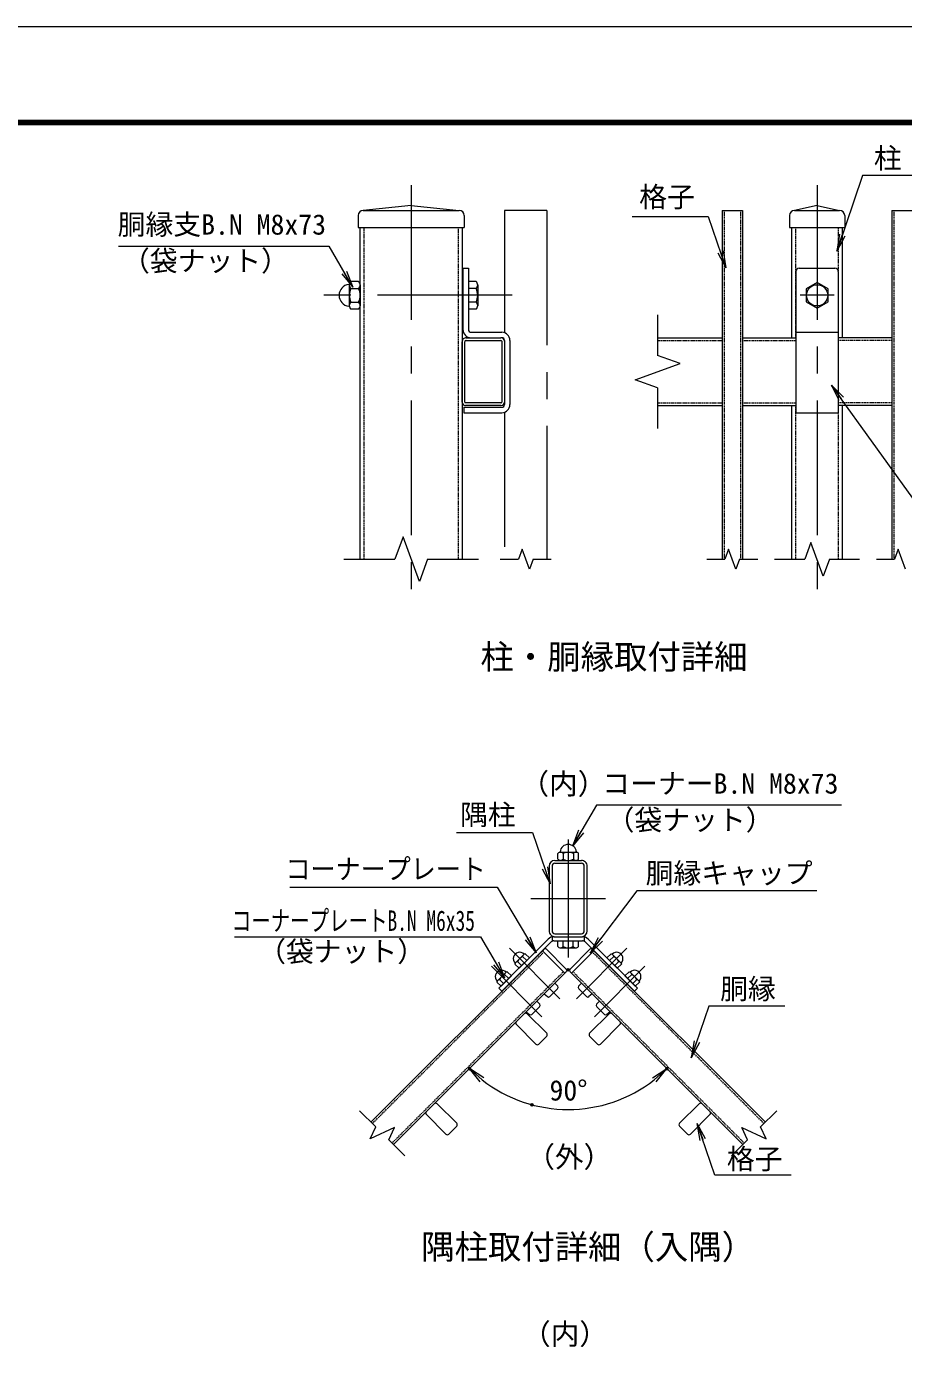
# Model space of a CAD drawing. Units: millimetres, scale not verified. Extents: x -4200 to 4200, y -2970 to 2970.
# Drawn here: x 433 to 2499, y -188 to 2970 of the extents above; entities that cross this region are included whole.
import ezdxf
from ezdxf.enums import TextEntityAlignment as Align

# ---------------------------------------------------------------- set-up
doc = ezdxf.new("R2010")
doc.units = ezdxf.units.MM
doc.header["$LTSCALE"] = 10
doc.header["$PDMODE"] = 32
doc.header["$PDSIZE"] = 5
doc.linetypes.add('USER1', pattern=[50.8, 31.75, -6.35, 6.35, -6.35])
doc.linetypes.add('USER2', pattern=[0.375, 0.25, -0.125])
for name, color, linetype, lineweight in [('0-0_D-TTL-TXT', 7, 'Continuous', 18), ('0-1_D-STR1', 1, 'Continuous', 18), ('0-2_D-BMK', 2, 'USER1', 13), ('0-6_D-STR3', 3, 'Continuous', 13), ('0-7_D-STR-DIM', 7, 'Continuous', 13), ('0-8_0', 7, 'Continuous', 18), ('0-A_D-STR-TXT', 7, 'Continuous', 13), ('0-B_D-TTL', 7, 'Continuous', 18)]:
    doc.layers.add(name, color=color, linetype=linetype, lineweight=lineweight)
doc.layers.add('0-9_Defpoints', color=253, linetype='Continuous')
doc.styles.add('ＭＳ ゴシック', font='')
doc.styles.get('ＭＳ ゴシック').set_extended_font_data('MS Gothic')

# ---------------------------------------------------------------- blocks, each defined once
blk = doc.blocks.new('_Open')
at = {"layer": '0-8_0'}
blk.add_line((-10, 1.667), (0, 0), dxfattribs=at)
blk.add_lwpolyline([(-10, -1.667), (0, 0), (-10, 0)], dxfattribs=at)

msp = doc.modelspace()

# ---------------------------------------------------------------- linework, layer by layer
at = {"layer": '0-1_D-STR1'}
for p, q in [((1338.8, 2549.13), (1225.8, 2537.13)), ((1225.8, 2537.13), (1451.8, 2537.13)), ((1338.8, 2549.13), (1451.8, 2537.13)), ((2071.75, 2537.13), (2071.75, 1714.86)), ((2071.75, 2537.13), (2119.75, 2537.13)), ((2119.75, 2537.13), (2119.75, 1714.86)), ((2295.75, 2549.13), (2242.75, 2537.13)), ((2242.75, 2537.13), (2348.75, 2537.13)), ((2295.75, 2549.13), (2348.75, 2537.13)), ((2471.75, 2537.13), (2471.75, 1714.86)), ((2471.75, 2537.13), (2519.75, 2537.13)), ((1213.8, 2525.13), (1213.8, 2497.13)), ((1213.8, 2497.13), (1463.8, 2497.13)), ((1218.8, 1714.86), (1218.8, 2497.13)), ((1458.8, 2497.13), (1458.8, 1714.86)), ((1463.8, 2525.13), (1463.8, 2497.13)), ((2230.75, 2525.13), (2230.75, 2497.13)), ((2230.75, 2497.13), (2360.75, 2497.13)), ((2235.75, 2497.13), (2235.75, 2237.13)), ((2355.75, 2237.13), (2355.75, 2497.13)), ((2360.75, 2525.13), (2360.75, 2497.13)), ((1458.8, 2085.53), (1458.8, 2227.33)), ((1465.2, 2085.53), (1465.2, 2227.33)), ((1468.6, 2237.13), (1550.4, 2237.13)), ((1468.6, 2230.73), (1550.4, 2230.73)), ((1552.4, 2228.73), (1552.4, 2085.53)), ((1558.8, 2228.76), (1558.8, 2085.51)), ((1919.75, 2237.13), (2071.75, 2237.13)), ((2119.75, 2237.13), (2245.75, 2237.13)), ((2471.75, 2237.13), (2345.75, 2237.13)), ((1550.4, 2083.53), (1467.2, 2083.53)), ((1550.4, 2077.13), (1467.2, 2077.13)), ((1919.75, 2077.13), (2071.75, 2077.13)), ((2119.75, 2077.13), (2245.75, 2077.13)), ((2235.75, 2077.13), (2235.75, 1714.86)), ((2471.75, 2077.13), (2345.75, 2077.13)), ((2355.75, 1714.86), (2355.75, 2077.13)), ((1663.84, 991.11), (1663.84, 838.71)), ((1670.74, 991.11), (1670.74, 838.71)), ((1677.64, 1004.91), (1740.04, 1004.91)), ((1677.64, 998.01), (1740.04, 998.01)), ((1746.94, 838.71), (1746.94, 991.11)), ((1753.84, 838.71), (1753.84, 991.11)), ((1677.64, 831.81), (1740.04, 831.81)), ((1677.64, 824.91), (1740.04, 824.91)), ((1243.89, 387.86), (1648, 791.97)), ((2173.78, 387.86), (1769.67, 791.97)), ((1296.92, 334.83), (1701.03, 738.94)), ((2120.75, 334.83), (1716.64, 738.94)), ((1612.36, 643.06), (1658.18, 597.24)), ((1805.31, 643.06), (1759.49, 597.24)), ((1586.91, 617.6), (1632.73, 571.78)), ((1830.76, 617.6), (1784.94, 571.78)), ((1639.94, 571.78), (1658.18, 590.02)), ((1777.73, 571.78), (1759.49, 590.02)), ((1400.23, 430.92), (1446.05, 385.1)), ((2017.44, 430.92), (1971.62, 385.1)), ((1374.77, 405.47), (1420.6, 359.65)), ((2042.9, 405.47), (1997.08, 359.65)), ((1427.81, 359.65), (1446.05, 377.89)), ((1989.86, 359.65), (1971.62, 377.89))]:
    msp.add_line(p, q, dxfattribs=at)
at = {"layer": '0-1_D-STR1', "linetype": 'USER1'}
for p, q in [((1558.8, 2537.13), (1558.8, 2248.83)), ((1658.8, 2537.13), (1558.8, 2537.13)), ((1658.8, 2537.13), (1658.8, 1714.86)), ((1558.8, 2061.43), (1558.8, 1714.86))]:
    msp.add_line(p, q, dxfattribs=at)
at = {"layer": '0-1_D-STR1', "linetype": 'USER2'}
for p, q in [((2076.55, 2537.13), (2076.55, 1714.86)), ((2114.95, 2537.13), (2114.95, 1714.86)), ((2476.55, 2537.13), (2476.55, 1714.86)), ((1228, 1714.86), (1228, 2497.13)), ((1449.6, 2497.13), (1449.6, 1714.86)), ((2244.95, 2497.13), (2244.95, 2237.13)), ((2346.55, 2237.13), (2346.55, 2497.13)), ((1919.75, 2230.73), (2071.75, 2230.73)), ((2119.75, 2230.73), (2245.75, 2230.73)), ((2471.75, 2230.73), (2345.75, 2230.73)), ((1919.75, 2083.53), (2071.75, 2083.53)), ((2119.75, 2083.53), (2245.75, 2083.53)), ((2244.95, 2077.13), (2244.95, 1714.86)), ((2471.75, 2083.53), (2345.75, 2083.53)), ((2346.55, 1714.86), (2346.55, 2077.13)), ((1247.28, 384.47), (1651.4, 788.58)), ((2170.39, 384.47), (1766.28, 788.58)), ((1293.53, 338.22), (1697.64, 742.33)), ((2124.14, 338.22), (1720.03, 742.33))]:
    msp.add_line(p, q, dxfattribs=at)
at = {"layer": '0-1_D-STR1'}
for centre, radius, start, end in [((1225.8, 2525.13), 12, 90, 180), ((1451.8, 2525.13), 12, 0, 90), ((2242.75, 2525.13), 12, 90, 180), ((2348.75, 2525.13), 12, 0, 90), ((1468.6, 2227.33), 9.8, 89.99999, 180), ((1468.6, 2227.33), 3.4, 89.99998, 180), ((1550.4, 2228.73), 8.4, 359.99951, 90), ((1550.4, 2228.73), 2, 0.00008, 90), ((1467.2, 2085.53), 8.4, 179.9997, 270), ((1467.2, 2085.53), 2, 179.99957, 270), ((1550.4, 2085.53), 2, 270, 0.00008), ((1550.4, 2085.53), 8.4, 270, 359.99971), ((1677.64, 991.11), 13.8, 90.00002, 179.99999), ((1677.64, 991.11), 6.9, 90.00002, 179.99999), ((1740.04, 991.11), 13.8, 0, 90.00002), ((1740.04, 991.11), 6.9, 0, 90.00002), ((1677.64, 838.71), 13.8, 179.99999, 270.00002), ((1677.64, 838.71), 6.9, 179.99999, 270.00002), ((1740.04, 838.71), 6.9, 270.00002, 0), ((1740.04, 838.71), 13.8, 270.00002, 0), ((1608.76, 639.45), 5.1, 44.99941, 135), ((1808.91, 639.45), 5.1, 45, 135.00059), ((1590.51, 621.21), 5.1, 135, 225), ((1827.16, 621.21), 5.1, 315, 45), ((1636.33, 575.39), 5.1, 224.99942, 315), ((1654.58, 593.63), 5.1, 315, 44.99941), ((1763.09, 593.63), 5.1, 135.00059, 225), ((1781.34, 575.39), 5.1, 225, 315.00058), ((1378.38, 409.07), 5.1, 135, 225), ((1396.62, 427.32), 5.1, 44.99941, 135), ((2021.05, 427.32), 5.1, 45, 135.00059), ((2039.29, 409.07), 5.1, 315, 45), ((1442.44, 381.5), 5.1, 315, 44.99941), ((1975.23, 381.5), 5.1, 135.00059, 225), ((1424.2, 363.25), 5.1, 224.99942, 315), ((1993.47, 363.25), 5.1, 225, 315.00058)]:
    msp.add_arc(centre, radius, start, end, dxfattribs=at)
at = {"layer": '0-2_D-BMK'}
for p, q in [((1338.8, 2597.13), (1338.8, 1598.99)), ((2295.75, 2597.13), (2295.75, 1598.99)), ((2295.75, 2377.13), (2295.75, 2297.13)), ((1577.17, 2337.13), (1125.02, 2337.13)), ((2335.75, 2337.13), (2255.75, 2337.13)), ((1708.84, 1054.31), (1708.84, 775.51)), ((1621.16, 914.91), (1796.51, 914.91)), ((1570.19, 797.66), (1689.32, 678.53)), ((1847.48, 797.66), (1728.35, 678.53)), ((1527.77, 755.23), (1646.9, 636.1)), ((1889.9, 755.23), (1770.78, 636.1))]:
    msp.add_line(p, q, dxfattribs=at)
at = {"layer": '0-6_D-STR3'}
for p, q in [((1460.8, 2401.13), (1460.8, 2256.33)), ((1460.8, 2401.13), (1473.6, 2401.13)), ((1473.6, 2401.13), (1473.6, 2256.33)), ((2253.75, 2401.13), (2337.75, 2401.13)), ((1214.8, 2369.53), (1196.8, 2369.53)), ((1473.6, 2369.53), (1473.6, 2304.73)), ((1491.6, 2369.53), (1473.6, 2369.53)), ((2245.75, 2393.13), (2245.75, 2060.33)), ((2345.75, 2393.13), (2345.75, 2060.33)), ((1192.8, 2362.07), (1192.8, 2312.68)), ((1192.8, 2362.07), (1192.8, 2312.68)), ((1196.8, 2353.33), (1214.8, 2353.33)), ((1218.8, 2362.07), (1218.8, 2312.68)), ((1218.8, 2362.07), (1218.8, 2312.68)), ((1458.8, 2353.13), (1460.8, 2353.13)), ((1491.6, 2353.33), (1473.6, 2353.33)), ((1495.6, 2362.07), (1495.6, 2312.68)), ((1196.8, 2320.93), (1214.8, 2320.93)), ((1458.8, 2321.13), (1460.8, 2321.13)), ((1491.6, 2320.93), (1473.6, 2320.93)), ((1214.8, 2304.73), (1196.8, 2304.73)), ((1491.6, 2304.73), (1473.6, 2304.73)), ((1480, 2249.93), (1552.4, 2249.93)), ((2245.75, 2249.93), (2345.75, 2249.93)), ((1478, 2237.13), (1550.4, 2237.13)), ((1558.8, 2230.74), (1558.8, 2079.54)), ((1571.6, 2230.73), (1571.6, 2079.53)), ((1462.8, 2073.13), (1552.4, 2073.13)), ((1462.8, 2073.13), (1462.8, 2060.33)), ((1462.8, 2060.33), (1552.4, 2060.33)), ((2245.75, 2060.33), (2345.75, 2060.33)), ((1684.72, 1007.91), (1684.72, 1021.41)), ((1690.32, 1024.41), (1727.35, 1024.41)), ((1690.32, 1024.41), (1727.35, 1024.41)), ((1696.87, 1021.41), (1696.87, 1007.91)), ((1721.17, 1021.41), (1721.17, 1007.91)), ((1733.32, 1007.91), (1733.32, 1021.41)), ((1690.32, 1004.91), (1727.35, 1004.91)), ((1690.32, 1004.91), (1727.35, 1004.91)), ((1671.34, 824.49), (1671.34, 814.45)), ((1675.31, 824.91), (1742.36, 824.91)), ((1746.34, 824.49), (1746.34, 814.45)), ((1661.76, 819.31), (1545.75, 703.3)), ((1651.18, 795.15), (1648, 791.97)), ((1701.03, 738.94), (1648, 791.97)), ((1704.22, 748.49), (1657.55, 795.15)), ((1675.31, 815.31), (1742.36, 815.31)), ((1684.54, 815.31), (1733.14, 815.31)), ((1684.54, 801.81), (1684.54, 815.31)), ((1690.13, 798.81), (1727.17, 798.81)), ((1696.69, 801.81), (1696.69, 815.31)), ((1713.46, 748.49), (1760.12, 795.15)), ((1716.64, 738.94), (1769.67, 791.97)), ((1720.99, 801.81), (1720.99, 815.31)), ((1733.14, 801.81), (1733.14, 815.31)), ((1749.15, 812.5), (1865.13, 696.51)), ((1755.91, 819.31), (1871.92, 703.3)), ((1766.49, 795.15), (1769.67, 791.97)), ((1584, 762.76), (1583.3, 760.15)), ((1583.3, 760.15), (1592.95, 750.5)), ((1605.09, 783.85), (1584, 762.76)), ((1589.48, 766.33), (1599.13, 756.68)), ((1617.35, 774.9), (1592.95, 750.5)), ((1601.52, 778.37), (1611.17, 768.72)), ((1607.7, 784.55), (1605.09, 783.85)), ((1607.7, 784.55), (1617.35, 774.9)), ((1809.97, 784.55), (1800.32, 774.9)), ((1800.32, 774.9), (1824.72, 750.5)), ((1816.15, 778.37), (1806.5, 768.72)), ((1809.97, 784.55), (1812.59, 783.85)), ((1812.59, 783.85), (1833.67, 762.76)), ((1828.19, 766.33), (1818.54, 756.68)), ((1834.37, 760.15), (1824.72, 750.5)), ((1833.67, 762.76), (1834.37, 760.15)), ((1562.66, 741.42), (1541.58, 720.34)), ((1574.92, 732.47), (1550.53, 708.07)), ((1559.1, 735.95), (1568.75, 726.3)), ((1565.27, 742.12), (1562.66, 741.42)), ((1565.27, 742.12), (1574.92, 732.47)), ((1704.22, 742.12), (1701.03, 738.94)), ((1713.46, 742.12), (1716.64, 738.94)), ((1852.4, 742.12), (1842.75, 732.47)), ((1842.75, 732.47), (1867.14, 708.07)), ((1858.57, 735.95), (1848.92, 726.3)), ((1852.4, 742.12), (1855.01, 741.42)), ((1855.01, 741.42), (1876.1, 720.34)), ((1541.58, 720.34), (1540.88, 717.73)), ((1540.88, 717.73), (1550.53, 708.07)), ((1547.05, 723.9), (1556.7, 714.25)), ((1665.58, 683.97), (1683.88, 702.27)), ((1677.7, 715.61), (1684.13, 707.94)), ((1739.97, 715.61), (1733.54, 707.94)), ((1752.09, 683.97), (1733.79, 702.27)), ((1870.62, 723.9), (1860.97, 714.25)), ((1865.13, 696.51), (1871.92, 703.3)), ((1876.8, 717.73), (1867.14, 708.07)), ((1876.1, 720.34), (1876.8, 717.73)), ((1635.27, 673.18), (1641.7, 665.52)), ((1652.24, 690.15), (1659.91, 683.72)), ((1765.43, 690.15), (1757.76, 683.72)), ((1782.4, 673.18), (1775.97, 665.52)), ((1609.82, 647.72), (1617.48, 641.29)), ((1623.15, 641.54), (1641.46, 659.85)), ((1794.52, 641.54), (1776.21, 659.85)), ((1807.85, 647.72), (1800.19, 641.29))]:
    msp.add_line(p, q, dxfattribs=at)
msp.add_lwpolyline([(2321.75, 2352.14), (2295.75, 2367.15), (2269.75, 2352.14), (2269.75, 2322.12), (2295.75, 2307.11), (2321.75, 2322.12)], close=True, dxfattribs=at)
msp.add_lwpolyline([(1668.52, 812.5), (1552.54, 696.51), (1545.75, 703.3)], dxfattribs=at)
msp.add_circle((2295.75, 2337.13), 25, dxfattribs=at)
for centre, radius, start, end in [((2253.75, 2393.13), 8, 90, 180), ((2337.75, 2393.13), 8, 0, 90), ((1202.95, 2361.43), 10.17, 127.21089, 232.78911), ((1208.65, 2361.43), 10.17, 307.21089, 52.78911), ((1485.45, 2361.43), 10.17, 307.21089, 52.78911), ((1194.8, 2337.13), 26, 97.16806, 262.83194), ((1191.31, 2364.91), 2, 277.16806, 350.16084), ((1227.61, 2337.13), 34.8, 152.26063, 207.73937), ((1184, 2337.13), 34.8, 332.26063, 27.73937), ((1460.8, 2337.13), 34.8, 332.26063, 27.73937), ((1191.31, 2309.35), 2, 16.57981, 82.83194), ((1203, 2312.83), 10.2, 127.42505, 232.57495), ((1208.6, 2312.83), 10.2, 307.42505, 52.57495), ((1485.4, 2312.83), 10.2, 307.42505, 52.57495), ((1480, 2256.33), 19.2, 180, 270), ((1480, 2256.33), 6.4, 180, 270), ((1552.4, 2230.73), 19.2, 0, 90), ((1552.4, 2230.73), 6.4, 0, 90), ((1552.4, 2079.53), 6.4, 270, 0), ((1552.4, 2079.53), 19.2, 270, 0), ((1709.02, 1022.91), 19.5, 7.16806, 172.83194), ((1690.79, 1016.79), 7.63, 37.21089, 142.78911), ((1688.18, 1025.53), 1.5, 279.83916, 352.83194), ((1709.02, 998.3), 26.1, 62.26063, 117.73937), ((1727.24, 1016.76), 7.65, 37.42505, 142.57495), ((1729.85, 1025.53), 1.5, 187.16806, 253.42019), ((1690.79, 1012.52), 7.63, 217.21089, 322.78911), ((1709.02, 1031.01), 26.1, 242.26063, 297.73937), ((1727.24, 1012.56), 7.65, 217.42505, 322.57495), ((1675.31, 805.71), 19.2, 90, 134.8875), ((1742.36, 805.71), 19.2, 45.1125, 90), ((1654.36, 791.97), 4.5, 45, 135), ((1675.31, 805.71), 9.6, 90, 135), ((1690.61, 806.42), 7.63, 217.21089, 322.78911), ((1708.84, 824.91), 26.1, 242.26063, 297.73937), ((1727.06, 806.46), 7.65, 217.42505, 322.57495), ((1742.36, 805.71), 9.6, 45, 90), ((1763.31, 791.97), 4.5, 45, 135), ((1594.48, 773.37), 14.91, 44.64798, 225.35202), ((1598.2, 746.93), 21.27, 114.22053, 131.8842), ((1614, 753.85), 27.51, 116.96185, 153.03815), ((1620.92, 769.65), 21.27, 138.1158, 155.77947), ((1823.19, 773.37), 14.91, 314.64798, 135.35202), ((1796.75, 769.65), 21.27, 24.22053, 41.8842), ((1803.68, 753.85), 27.51, 26.96185, 63.03815), ((1819.47, 746.93), 21.27, 48.1158, 65.77947), ((1552.05, 730.94), 14.91, 44.64798, 225.35202), ((1571.57, 711.43), 27.51, 116.96185, 153.03815), ((1578.49, 727.22), 21.27, 138.1158, 155.77947), ((1701.03, 745.3), 4.5, 315, 45), ((1716.64, 745.3), 4.5, 135, 225), ((1865.62, 730.94), 14.91, 314.64798, 135.35202), ((1839.18, 727.22), 21.27, 24.22053, 41.8842), ((1846.1, 711.43), 27.51, 26.96185, 63.03815), ((1555.78, 704.5), 21.27, 114.22053, 131.8842), ((1680.91, 705.24), 4.2, 315, 40), ((1736.76, 705.24), 4.2, 140, 225), ((1861.9, 704.5), 21.27, 48.1158, 65.77947), ((1638.49, 662.82), 4.2, 315, 40), ((1662.61, 686.94), 4.2, 230, 315), ((1755.06, 686.94), 4.2, 225, 310), ((1779.18, 662.82), 4.2, 140, 225), ((1620.18, 644.51), 4.2, 230, 315), ((1797.49, 644.51), 4.2, 225, 310)]:
    msp.add_arc(centre, radius, start, end, dxfattribs=at)
at = {"layer": '0-7_D-STR-DIM'}
for p, q in [((1919.75, 2290.85), (1919.75, 2195.61)), ((1972.6, 2176.37), (1919.75, 2195.61)), ((1866.89, 2137.89), (1972.6, 2176.37)), ((1919.75, 2118.65), (1866.89, 2137.89)), ((1919.75, 2118.65), (1919.75, 2023.42)), ((1319.56, 1767.72), (1300.32, 1714.86)), ((1358.04, 1662.01), (1319.56, 1767.72)), ((1600.15, 1738.65), (1591.49, 1714.86)), ((1617.46, 1691.08), (1600.15, 1738.65)), ((2087.09, 1738.65), (2078.43, 1714.86)), ((2104.4, 1691.08), (2087.09, 1738.65)), ((2281.32, 1754.51), (2266.89, 1714.86)), ((2310.17, 1675.22), (2281.32, 1754.51)), ((2487.09, 1738.65), (2478.43, 1714.86)), ((2504.4, 1691.08), (2487.09, 1738.65)), ((1180.09, 1714.86), (1300.32, 1714.86)), ((1377.28, 1714.86), (1358.04, 1662.01)), ((1377.28, 1714.86), (1497.52, 1714.86)), ((1548.63, 1714.86), (1591.49, 1714.86)), ((1626.12, 1714.86), (1617.46, 1691.08)), ((1626.12, 1714.86), (1668.97, 1714.86)), ((2035.57, 1714.86), (2078.43, 1714.86)), ((2113.06, 1714.86), (2104.4, 1691.08)), ((2113.06, 1714.86), (2155.92, 1714.86)), ((2195.46, 1714.86), (2266.89, 1714.86)), ((2324.6, 1714.86), (2310.17, 1675.22)), ((2324.6, 1714.86), (2396.03, 1714.86)), ((2435.57, 1714.86), (2478.43, 1714.86)), ((1217.22, 414.53), (1255.1, 376.65)), ((2200.45, 414.53), (2162.57, 376.65)), ((1241.73, 347.97), (1255.1, 376.65)), ((1299.08, 374.72), (1241.73, 347.97)), ((1285.71, 346.04), (1299.08, 374.72)), ((2118.59, 374.72), (2175.94, 347.97)), ((2131.96, 346.04), (2118.59, 374.72)), ((2175.94, 347.97), (2162.57, 376.65)), ((1285.71, 346.04), (1323.59, 308.16)), ((2131.96, 346.04), (2094.08, 308.16))]:
    msp.add_line(p, q, dxfattribs=at)
msp.add_arc((1708.84, 746.74), 329.28, 231.96442, 308.03558, dxfattribs=at)
at = {"layer": '0-9_Defpoints'}
for p in [(1708.84, 746.74), (1476, 513.91), (1941.67, 513.91), (1623.61, 428.68)]:
    msp.add_point(p, dxfattribs=at)
at = {"layer": '0-A_D-STR-TXT'}
for points in [[(2533.99, 2619.57), (2402.87, 2619.57), (2342.89, 2442.88)], [(1859.52, 2523.29), (2039.13, 2523.29), (2080, 2403.85)], [(649.11, 2452.92), (1144.4, 2452.92), (1200.01, 2358.02)], [(2916.95, 1825.04), (2545.72, 1825.04), (2330.58, 2123.67)], [(2352.93, 1134.91), (1775.6, 1134.91), (1719.99, 1040.01)], [(1445.3, 1070.64), (1624.91, 1070.64), (1665.79, 951.19)], [(1053.04, 941.55), (1541.14, 941.55), (1632.65, 788.46)], [(2295.3, 933.02), (1871.11, 933.02), (1761.77, 788.07)], [(922.44, 824.28), (1502.33, 824.28), (1557.94, 729.38)], [(2220, 661.04), (2040.4, 661.04), (1999.52, 541.59)], [(2234.25, 262.97), (2054.64, 262.97), (2013.77, 382.42)]]:
    msp.add_lwpolyline(points, dxfattribs=at)
at = {"layer": '0-B_D-TTL'}
for points in [[(-4200.13, -2969.77), (4199.87, -2969.77), (4199.87, 2970.23), (-4200.13, 2970.23)], [(-3930.13, 2750.23), (3929.87, 2750.23), (3929.87, -2749.77), (-3930.13, -2749.77)], [(-3927.63, 2747.73), (3927.37, 2747.73), (3927.37, -2747.27), (-3927.63, -2747.27)], [(-3925.13, 2745.23), (3924.87, 2745.23), (3924.87, -2744.77), (-3925.13, -2744.77)], [(-3922.63, 2742.73), (3922.37, 2742.73), (3922.37, -2742.27), (-3922.63, -2742.27)], [(-3920.13, 2740.23), (3919.87, 2740.23), (3919.87, -2739.77), (-3920.13, -2739.77)]]:
    msp.add_lwpolyline(points, close=True, dxfattribs=at)

# ---------------------------------------------------------------- block references
at = {"layer": '0-7_D-STR-DIM', "xscale": 4, "yscale": 4}
for p, rotation in [((1476, 513.91), 138.48221), ((1941.67, 513.91), 41.51779)]:
    msp.add_blockref('_Open', p, dxfattribs=dict(at, rotation=rotation))
at = {"layer": '0-A_D-STR-TXT', "xscale": 4, "yscale": 4}
for p, rotation in [((2342.25, 2440.99), 251.2487), ((2080.65, 2401.95), 288.89187), ((1201.02, 2356.3), 300.37182), ((2329.41, 2125.29), 125.76969), ((1718.97, 1038.28), 239.62818), ((1666.43, 949.3), 288.89187), ((1633.67, 786.75), 300.8674), ((1760.57, 786.47), 232.97229), ((1558.95, 727.66), 300.37182), ((1998.87, 539.7), 251.10813), ((2013.12, 384.31), 108.89187)]:
    msp.add_blockref('_Open', p, dxfattribs=dict(at, rotation=rotation))

# ---------------------------------------------------------------- texts
at = {"layer": '0-0_D-TTL-TXT', "style": 'ＭＳ ゴシック'}
for s, p in [('柱・胴縁取付詳細', (1502.06, 1438.52)), ('隅柱取付詳細（入隅）', (1362.31, 47.4))]:
    msp.add_text(s, height=57.7, dxfattribs=at).set_placement(p, align=Align.BOTTOM_LEFT)
at = {"layer": '0-7_D-STR-DIM', "style": 'ＭＳ ゴシック'}
msp.add_text('90°', height=48.09, dxfattribs=at).set_placement((1664.9, 424.21), align=Align.BOTTOM_LEFT)
at = {"layer": '0-A_D-STR-TXT', "style": 'ＭＳ ゴシック'}
for s, height, p in [('柱', 48.09, (2429.6, 2621.95)), ('格子', 48.09, (1876.26, 2530.71)), ('胴縁支B.N M8x73', 48.09, (646.83, 2465.76)), ('（袋ナット）', 48.09, (657.02, 2379.99)), ('（内）', 49.49, (1596.33, 1145.89)), ('コーナーB.N M8x73', 48.09, (1789.24, 1147.75)), ('隅柱', 48.09, (1454.04, 1074.15)), ('（袋ナット）', 48.09, (1799.43, 1061.98)), ('胴縁キャップ', 48.09, (1891.51, 936.34)), ('（袋ナット）', 48.09, (977.96, 751.75)), ('胴縁', 48.09, (2067.12, 663.41)), ('（外）', 49.49, (1610.09, 266.31)), ('格子', 48.09, (2082.98, 262.69)), ('（内）', 49.49, (1600.11, -151.41))]:
    msp.add_text(s, height=height, dxfattribs=at).set_placement(p, align=Align.BOTTOM_LEFT)
for s, width, p in [('コーナープレート', 0.9, (1042.51, 946.15)), ('コーナープレートB.N M6x35', 0.7, (915.66, 824.24))]:
    msp.add_text(s, height=48.09, dxfattribs=dict(at, width=width)).set_placement(p, align=Align.BOTTOM_LEFT)

doc.saveas('drawing.dxf')
